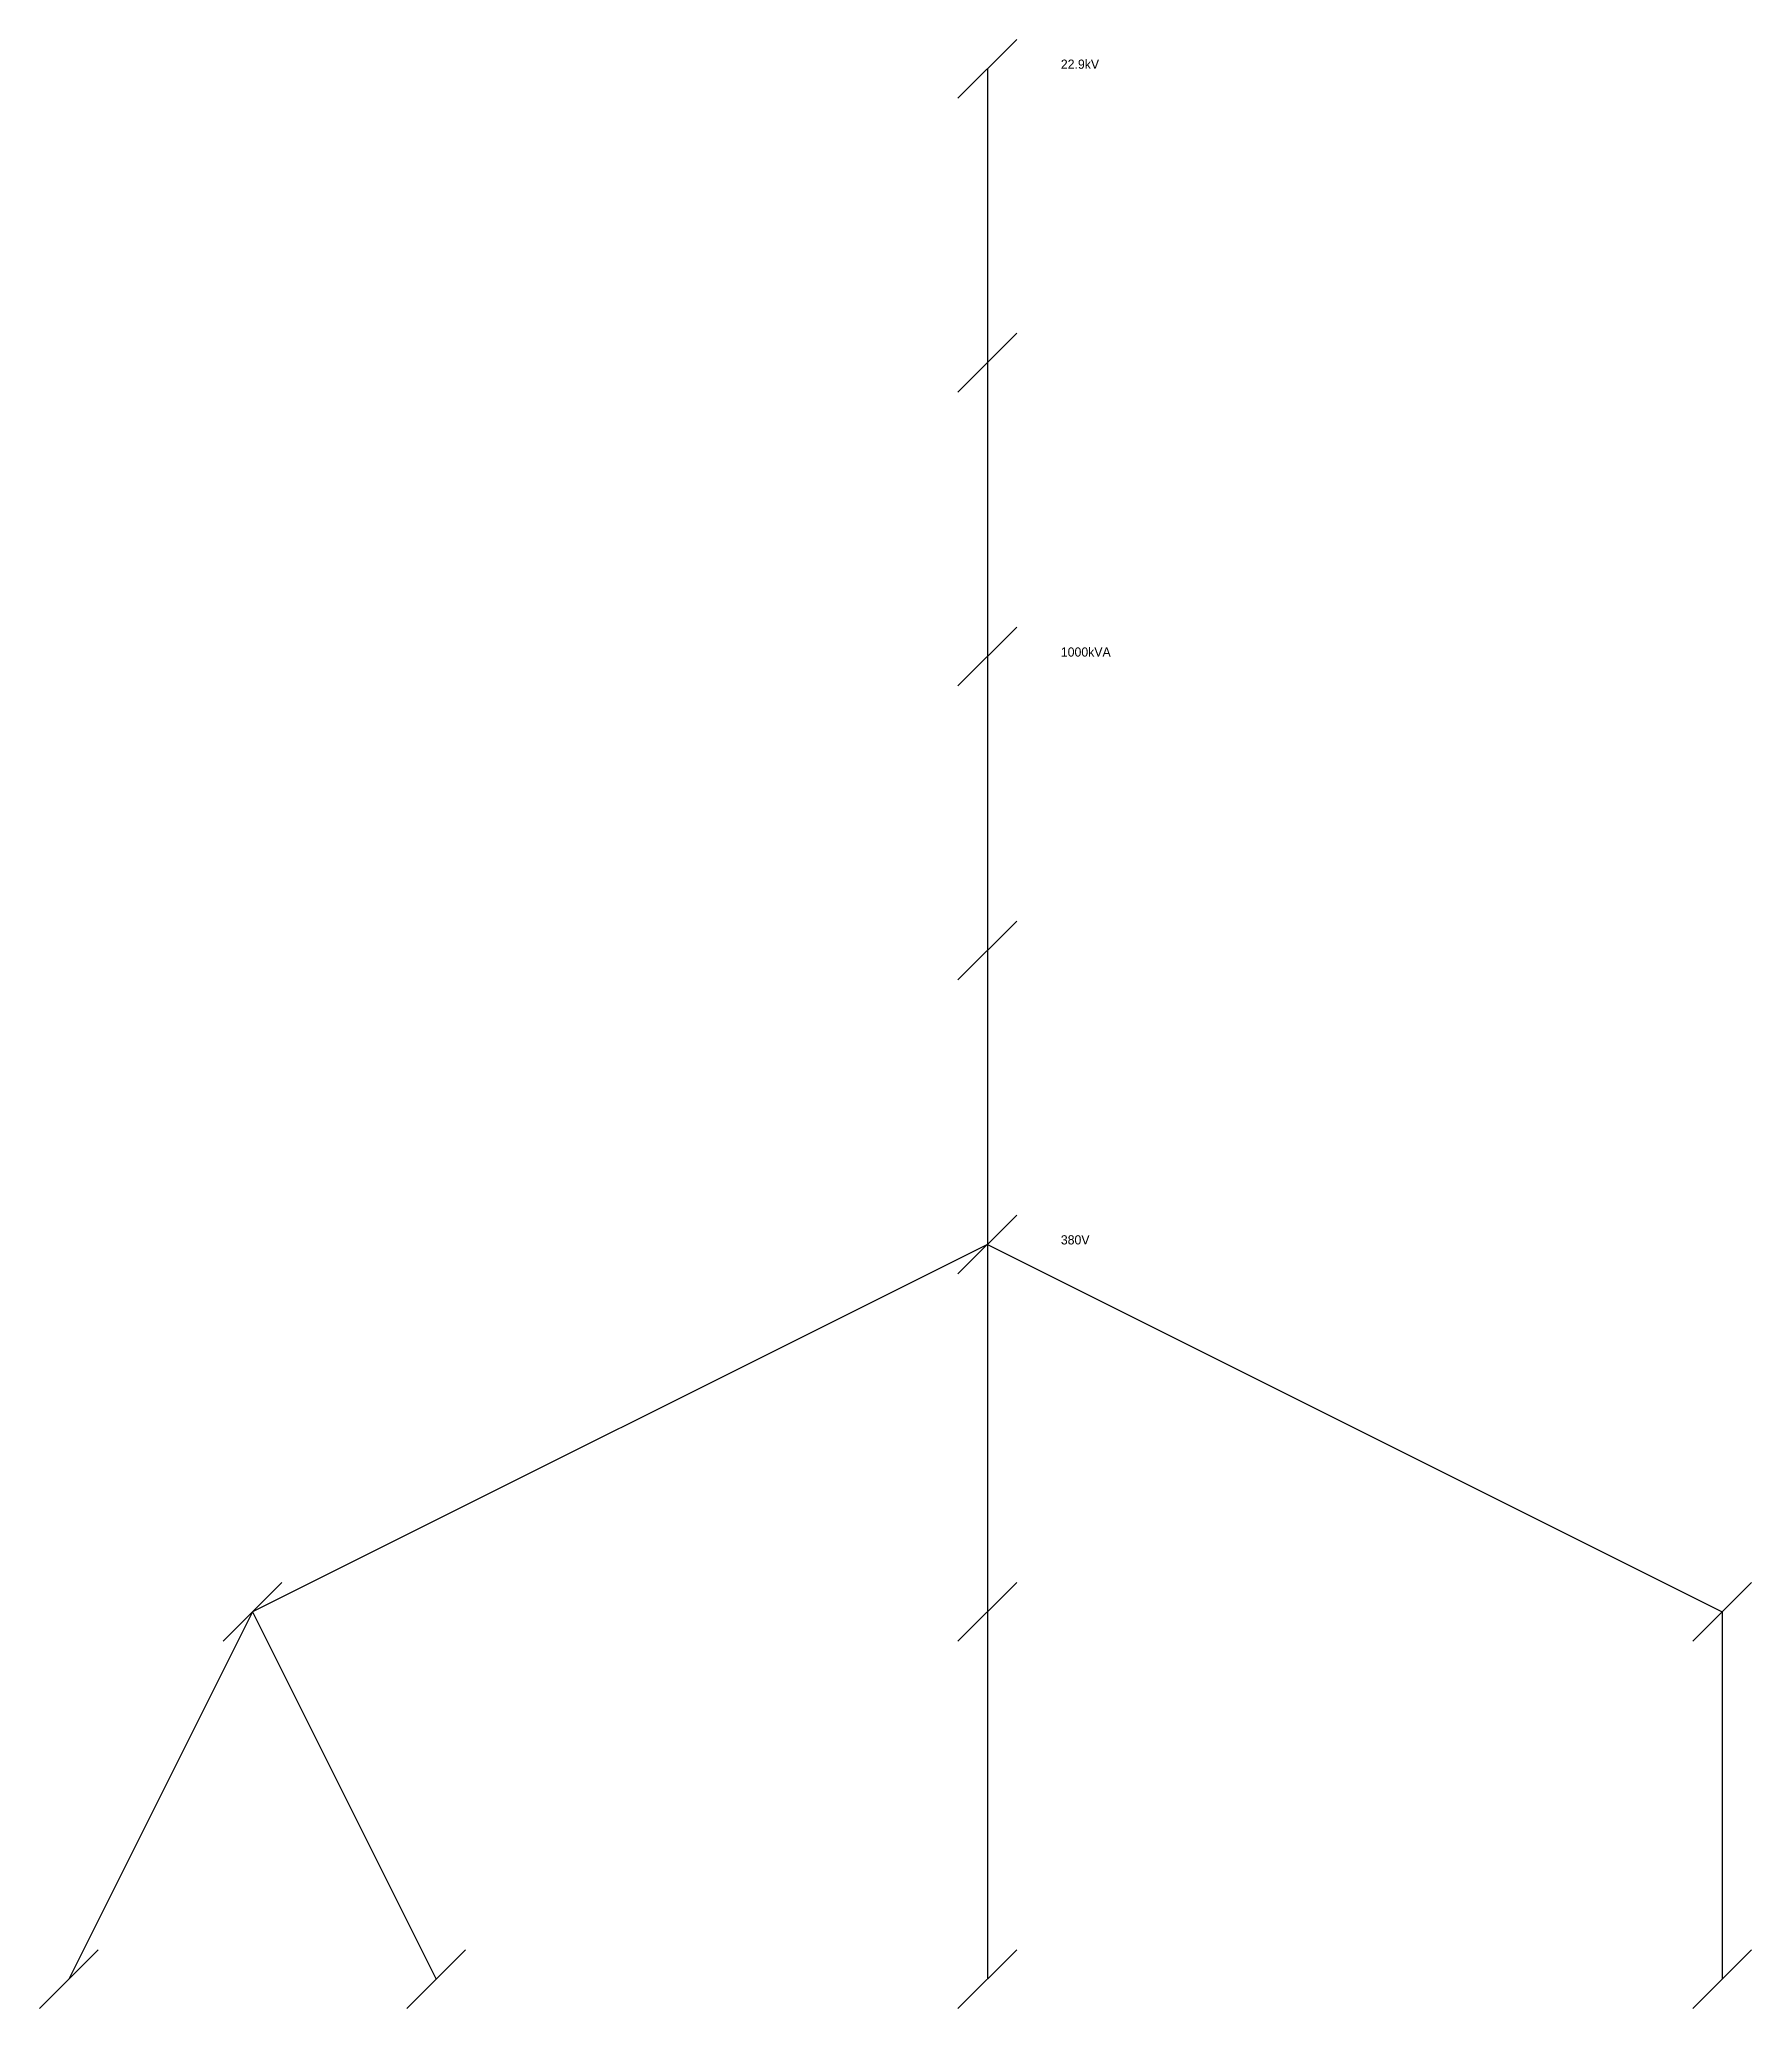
# Model space of a CAD drawing. Header units: millimetres. Extents: x 142 to 608, y 372 to 908.
import ezdxf

# ---------------------------------------------------------------- set-up
doc = ezdxf.new("R2010")
doc.units = ezdxf.units.MM

# ---------------------------------------------------------------- blocks, each defined once
blk = doc.blocks.new('VCB-IN')
at = {"layer": 'SYMBOL'}
blk.add_line((-8, -8), (8, 8), dxfattribs=at)
blk = doc.blocks.new('CT-1')
at = {"layer": 'SYMBOL'}
blk.add_line((-8, -8), (8, 8), dxfattribs=at)
blk = doc.blocks.new('TR-1')
at = {"layer": 'SYMBOL'}
blk.add_line((-8, -8), (8, 8), dxfattribs=at)
blk = doc.blocks.new('ACB-1')
at = {"layer": 'SYMBOL'}
blk.add_line((-8, -8), (8, 8), dxfattribs=at)
blk = doc.blocks.new('BUSBAR-1')
at = {"layer": 'SYMBOL'}
blk.add_line((-8, -8), (8, 8), dxfattribs=at)
blk = doc.blocks.new('MCC-A')
at = {"layer": 'SYMBOL'}
blk.add_line((-8, -8), (8, 8), dxfattribs=at)
blk = doc.blocks.new('MCC-B')
at = {"layer": 'SYMBOL'}
blk.add_line((-8, -8), (8, 8), dxfattribs=at)
blk = doc.blocks.new('MCC-C')
at = {"layer": 'SYMBOL'}
blk.add_line((-8, -8), (8, 8), dxfattribs=at)
blk = doc.blocks.new('MTR-A1')
at = {"layer": 'SYMBOL'}
blk.add_line((-8, -8), (8, 8), dxfattribs=at)
blk = doc.blocks.new('MTR-A2')
at = {"layer": 'SYMBOL'}
blk.add_line((-8, -8), (8, 8), dxfattribs=at)
blk = doc.blocks.new('MTR-B1')
at = {"layer": 'SYMBOL'}
blk.add_line((-8, -8), (8, 8), dxfattribs=at)
blk = doc.blocks.new('MTR-C1')
at = {"layer": 'SYMBOL'}
blk.add_line((-8, -8), (8, 8), dxfattribs=at)

msp = doc.modelspace()

# ---------------------------------------------------------------- linework, layer by layer
at = {"layer": 'WIRE'}
for p, q in [((400, 900), (400, 820)), ((400, 820), (400, 740)), ((400, 740), (400, 660)), ((400, 660), (400, 580)), ((400, 580), (200, 480)), ((400, 580), (400, 480)), ((400, 580), (600, 480)), ((200, 480), (150, 380)), ((200, 480), (250, 380)), ((400, 480), (400, 380)), ((600, 480), (600, 380))]:
    msp.add_line(p, q, dxfattribs=at)

# ---------------------------------------------------------------- block references
at = {"layer": 'SYMBOL'}
for name, p in [('VCB-IN', (400, 900)), ('CT-1', (400, 820)), ('TR-1', (400, 740)), ('ACB-1', (400, 660)), ('BUSBAR-1', (400, 580)), ('MCC-A', (200, 480)), ('MCC-B', (400, 480)), ('MCC-C', (600, 480)), ('MTR-A1', (150, 380)), ('MTR-A2', (250, 380)), ('MTR-B1', (400, 380)), ('MTR-C1', (600, 380))]:
    msp.add_blockref(name, p, dxfattribs=at)

# ---------------------------------------------------------------- texts
at = {"layer": 'TEXT'}
for s, p in [('22.9kV', (420, 900)), ('1000kVA', (420, 740)), ('380V', (420, 580))]:
    msp.add_text(s, height=2.5, dxfattribs=at).set_placement(p)

doc.saveas('drawing.dxf')
